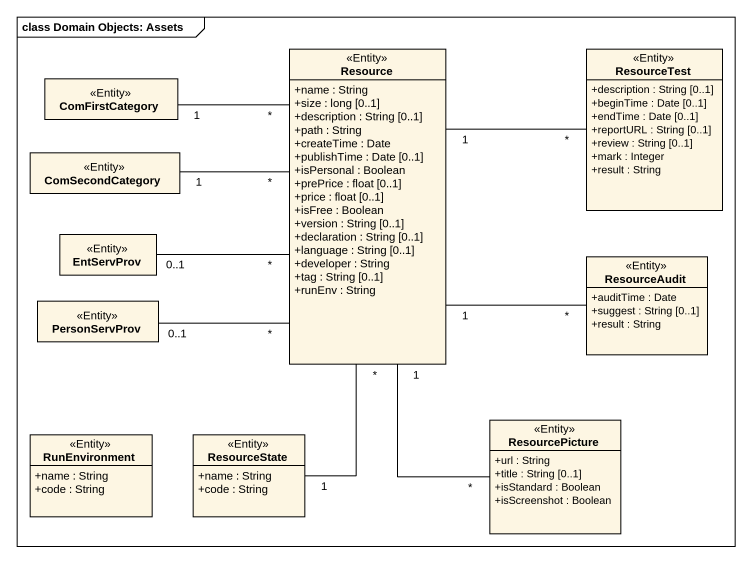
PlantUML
@startuml
mainframe class Domain Objects: Assets
hide circle
hide empty members
skinparam classAttributeIconSize 0
class ComFirstCategory <<Entity>>
class Resource <<Entity>> {
  +name : String
  +size : long [0..1]
  +description : String [0..1]
  +path : String
  +createTime : Date
  +publishTime : Date [0..1]
  +isPersonal : Boolean
  +prePrice : float [0..1]
  +price : float [0..1]
  +isFree : Boolean
  +version : String [0..1]
  +declaration : String [0..1]
  +language : String [0..1]
  +developer : String
  +tag : String [0..1]
  +runEnv : String
}
class ResourceTest <<Entity>> {
  +description : String [0..1]
  +beginTime : Date [0..1]
  +endTime : Date [0..1]
  +reportURL : String [0..1]
  +review : String [0..1]
  +mark : Integer
  +result : String
}
class ComSecondCategory <<Entity>>
class EntServProv <<Entity>>
class ResourceAudit <<Entity>> {
  +auditTime : Date
  +suggest : String [0..1]
  +result : String
}
class PersonServProv <<Entity>>
class ResourcePicture <<Entity>> {
  +url : String
  +title : String [0..1]
  +isStandard : Boolean
  +isScreenshot : Boolean
}
class RunEnvironment <<Entity>> {
  +name : String
  +code : String
}
class ResourceState <<Entity>> {
  +name : String
  +code : String
}
ComFirstCategory "1" -right- "*" Resource
ResourceTest "*" -left- "1" Resource
ComSecondCategory "1" -right- "*" Resource
EntServProv "0..1" -right- "*" Resource
ResourceAudit "*" -left- "1" Resource
PersonServProv "0..1" -right- "*" Resource
ResourcePicture "*" -up- "1" Resource
ResourceState "1" -up- "*" Resource
@enduml
